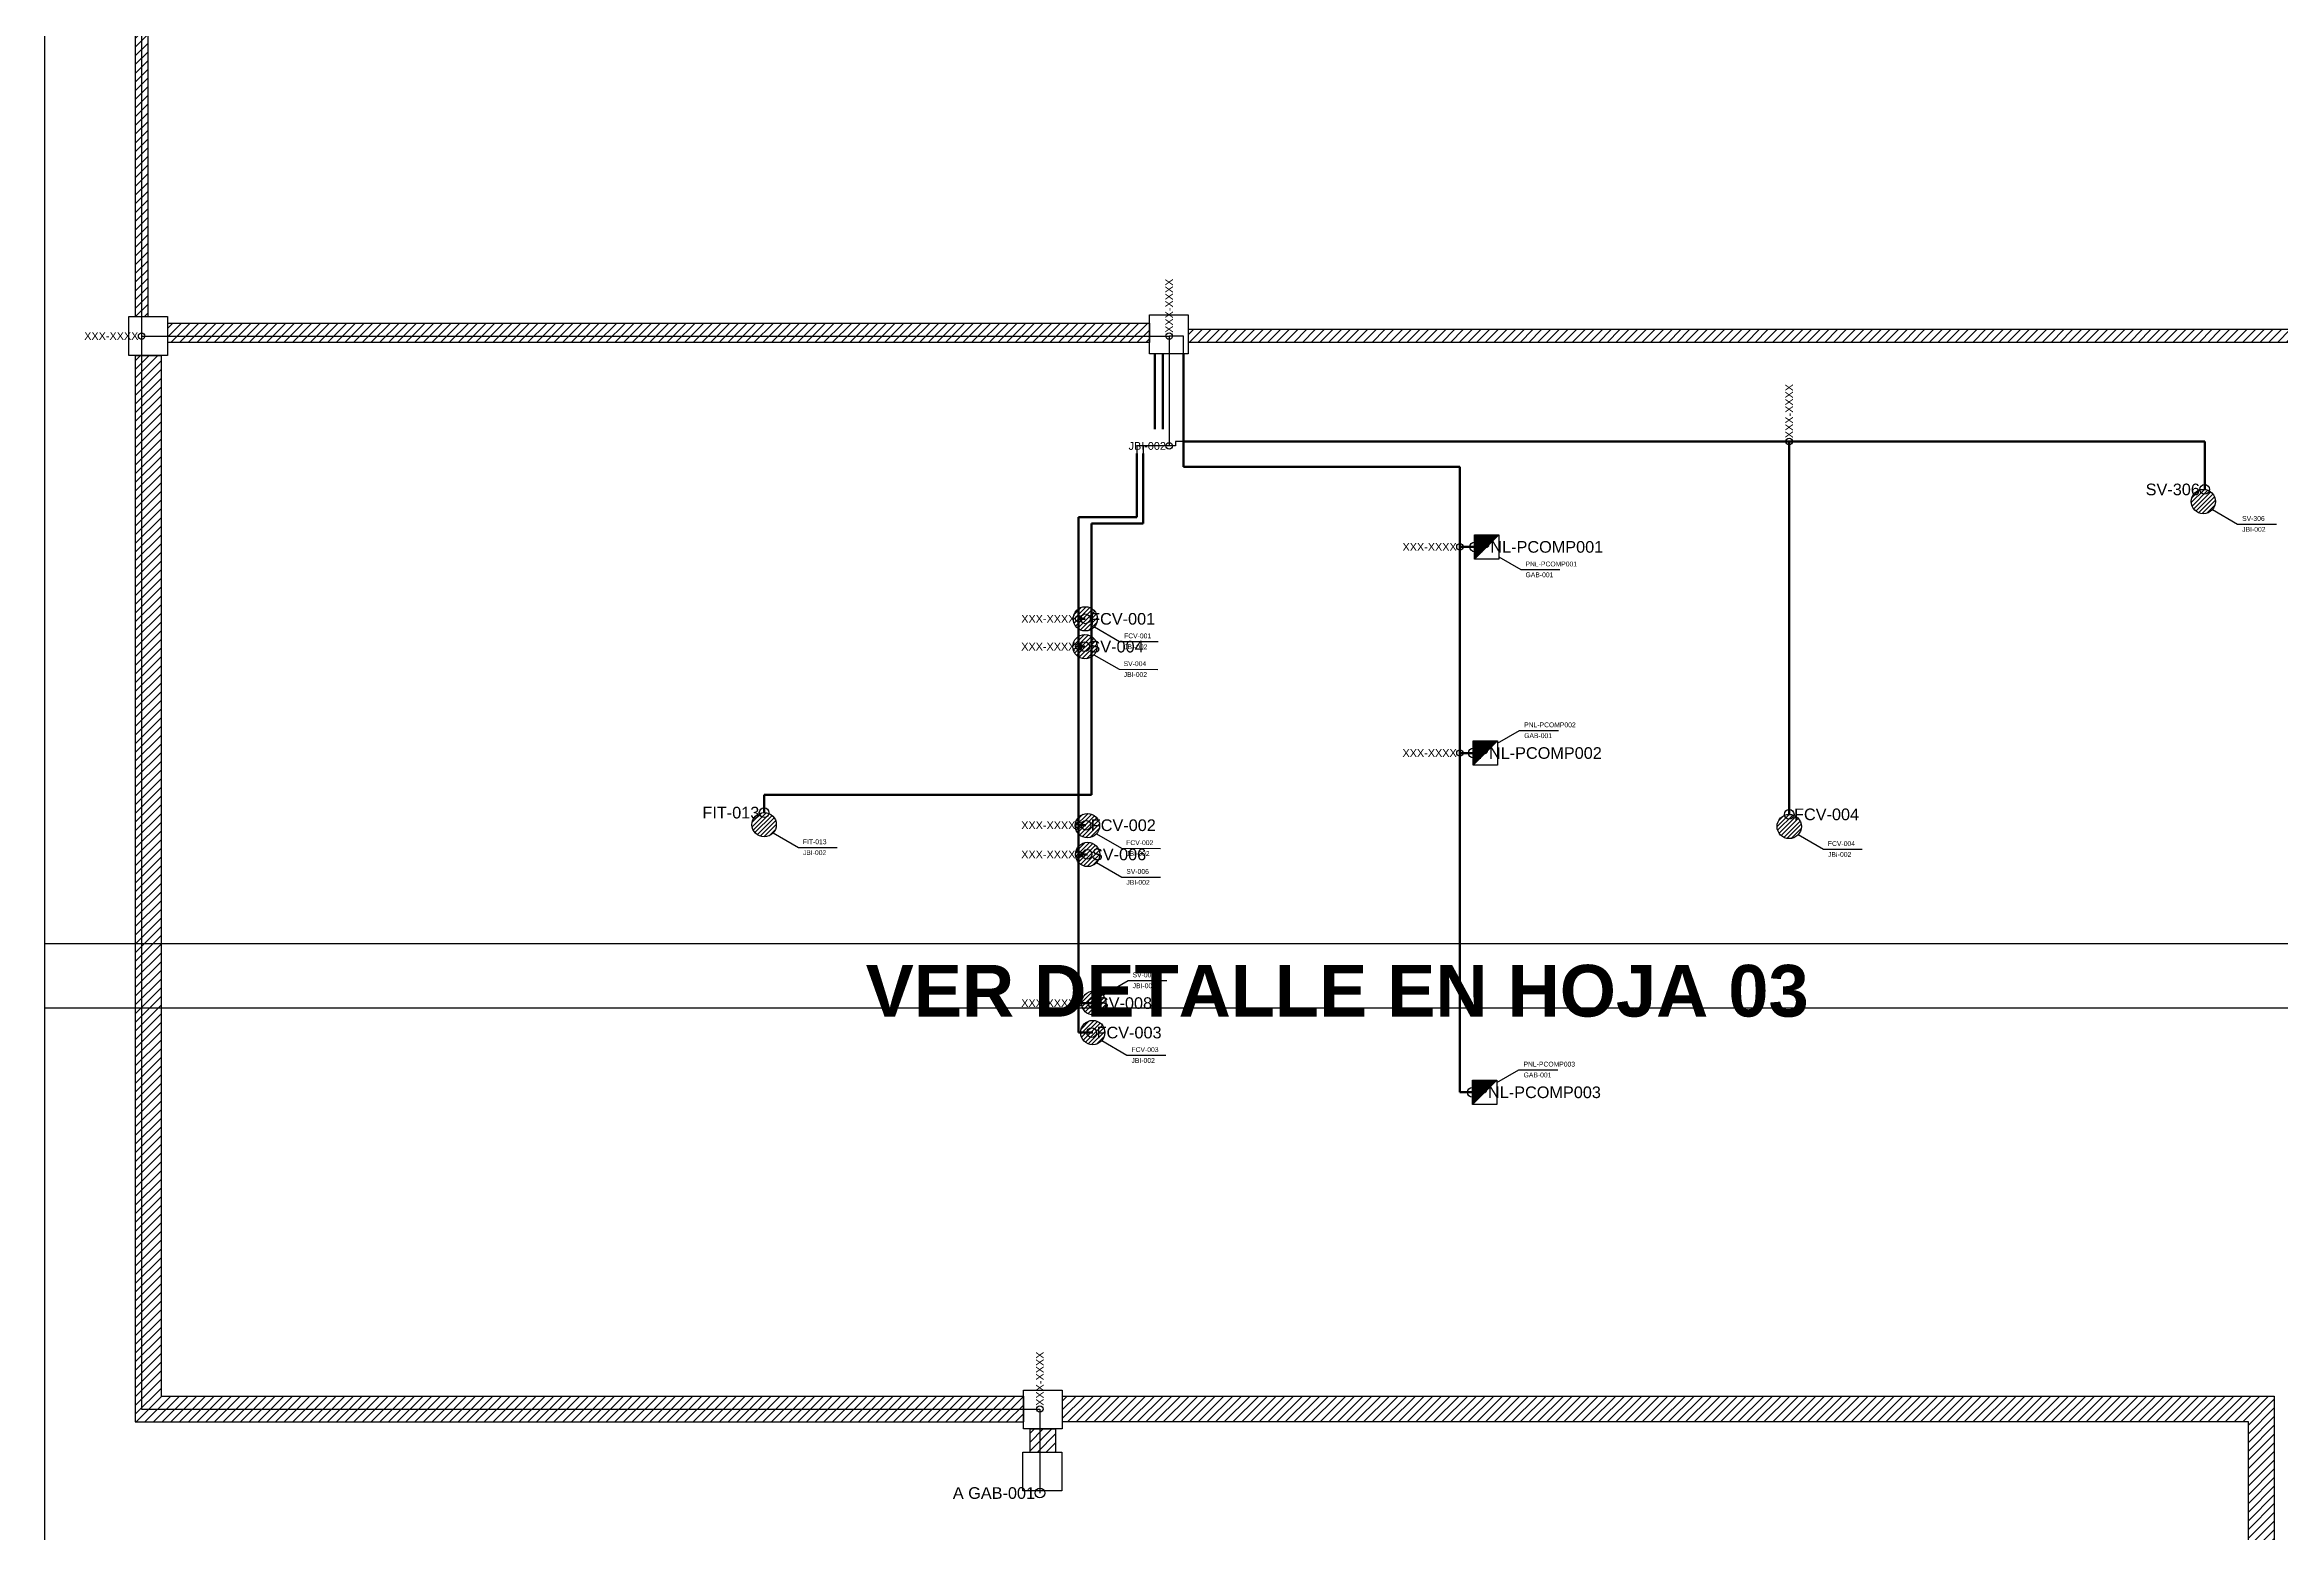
# Model space of a CAD drawing. Header units: metres. Extents: x 0 to 191, y 0 to 87.
# Drawn here: x 31 to 65.58, y 48.91 to 71.91 of the extents above; entities that cross this region are included whole.
import ezdxf
from ezdxf.enums import TextEntityAlignment as Align

# ---------------------------------------------------------------- set-up
doc = ezdxf.new("R2010")
doc.units = ezdxf.units.M
for name, color, linetype, lineweight, true_color in [('ARBOL_A ... AEREO', 1, 'Continuous', 25, 0xff0000), ('ARBOL_A ... BANCO', 1, 'TRACKS', 25, 0xff0000), ('ARBOL_D ... AEREO', 5, 'Continuous', 25, 0x0000ff), ('ARBOL_D ... BANCO', 5, 'TRACKS', 25, 0x0000ff), ('CANALIZACIONES', 178, 'Continuous', 25, 0x000000), ('CANALIZACIONES ... ANALOGAS', 5, 'Continuous', 50, 0x0000ff), ('CANALIZACIONES ... BANCO', 30, 'Continuous', 25, 0xff7f00), ('CANALIZACIONES ... DIGITALES', 1, 'Continuous', 50, 0xff0000), ('INST', 5, 'Continuous', 25, 0x0000ff), ('vistas', 178, 'Continuous', 25, 0x000000)]:
    doc.layers.add(name, color=color, linetype=linetype, lineweight=lineweight, true_color=true_color)
doc.styles.add('textstyle122', font='')
doc.styles.add('textstyle123', font='')
doc.styles.add('textstyle124', font='')
doc.styles.add('textstyle125', font='')
doc.styles.add('textstyle128', font='')
doc.styles.add('textstyle129', font='')
doc.styles.add('textstyle130', font='')
doc.styles.add('textstyle131', font='')
doc.styles.add('textstyle138', font='')
doc.styles.add('textstyle139', font='')
doc.styles.add('textstyle182', font='')
doc.styles.add('textstyle183', font='')
doc.styles.add('textstyle184', font='')
doc.styles.add('textstyle185', font='')
doc.styles.add('textstyle186', font='')
doc.styles.add('textstyle187', font='')
doc.styles.add('textstyle188', font='')
doc.styles.add('textstyle189', font='')
doc.styles.add('textstyle190', font='')
doc.styles.add('textstyle191', font='')
doc.styles.add('textstyle192', font='')
doc.styles.add('textstyle193', font='')
doc.styles.add('textstyle194', font='')
doc.styles.add('textstyle195', font='')
doc.styles.add('textstyle196', font='')
doc.styles.add('textstyle197', font='')
doc.styles.add('textstyle198', font='')
doc.styles.add('textstyle199', font='')
doc.styles.add('textstyle200', font='')
doc.styles.add('textstyle201', font='')
doc.styles.add('textstyle202', font='')
doc.styles.add('textstyle203', font='')
doc.styles.add('textstyle436', font='')
doc.styles.add('textstyle437', font='')
doc.styles.add('textstyle452', font='')
doc.styles.add('textstyle571', font='')
doc.styles.add('textstyle572', font='')
doc.styles.add('textstyle573', font='')
doc.styles.add('textstyle574', font='')
doc.styles.add('textstyle575', font='')
doc.styles.add('textstyle576', font='')
doc.styles.add('textstyle577', font='')
doc.styles.add('textstyle578', font='')
doc.styles.add('textstyle579', font='')
doc.styles.add('textstyle580', font='')
doc.styles.add('textstyle581', font='')
doc.styles.add('textstyle582', font='')
doc.styles.add('textstyle621', font='')
doc.styles.add('textstyle635', font='')
doc.styles.add('textstyle636', font='')
doc.styles.add('textstyle637', font='')
doc.styles.add('textstyle638', font='')
doc.styles.add('textstyle639', font='')
doc.styles.add('textstyle640', font='')
doc.styles.add('textstyle641', font='')
doc.styles.add('textstyle642', font='')
doc.styles.add('textstyle643', font='')
doc.styles.add('textstyle644', font='')
doc.styles.add('textstyle645', font='')
doc.styles.add('textstyle646', font='')
doc.styles.add('textstyle8', font='ltypeshp.shx')
doc.styles.get('textstyle122').set_extended_font_data('Liberation Sans')
doc.styles.get('textstyle123').set_extended_font_data('Liberation Sans')
doc.styles.get('textstyle124').set_extended_font_data('Liberation Sans')
doc.styles.get('textstyle125').set_extended_font_data('Liberation Sans')
doc.styles.get('textstyle128').set_extended_font_data('Liberation Sans')
doc.styles.get('textstyle129').set_extended_font_data('Liberation Sans')
doc.styles.get('textstyle130').set_extended_font_data('Liberation Sans')
doc.styles.get('textstyle131').set_extended_font_data('Liberation Sans')
doc.styles.get('textstyle138').set_extended_font_data('Liberation Sans')
doc.styles.get('textstyle139').set_extended_font_data('Liberation Sans')
doc.styles.get('textstyle182').set_extended_font_data('Liberation Sans')
doc.styles.get('textstyle183').set_extended_font_data('Liberation Sans')
doc.styles.get('textstyle184').set_extended_font_data('Liberation Sans')
doc.styles.get('textstyle185').set_extended_font_data('Liberation Sans')
doc.styles.get('textstyle186').set_extended_font_data('Liberation Sans')
doc.styles.get('textstyle187').set_extended_font_data('Liberation Sans')
doc.styles.get('textstyle188').set_extended_font_data('Liberation Sans')
doc.styles.get('textstyle189').set_extended_font_data('Liberation Sans')
doc.styles.get('textstyle190').set_extended_font_data('Liberation Sans')
doc.styles.get('textstyle191').set_extended_font_data('Liberation Sans')
doc.styles.get('textstyle192').set_extended_font_data('Liberation Sans')
doc.styles.get('textstyle193').set_extended_font_data('Liberation Sans')
doc.styles.get('textstyle194').set_extended_font_data('Liberation Sans')
doc.styles.get('textstyle195').set_extended_font_data('Liberation Sans')
doc.styles.get('textstyle196').set_extended_font_data('Liberation Sans')
doc.styles.get('textstyle197').set_extended_font_data('Liberation Sans')
doc.styles.get('textstyle198').set_extended_font_data('Liberation Sans')
doc.styles.get('textstyle199').set_extended_font_data('Liberation Sans')
doc.styles.get('textstyle200').set_extended_font_data('Liberation Sans')
doc.styles.get('textstyle201').set_extended_font_data('Liberation Sans')
doc.styles.get('textstyle202').set_extended_font_data('Liberation Sans')
doc.styles.get('textstyle203').set_extended_font_data('Liberation Sans')
doc.styles.get('textstyle436').set_extended_font_data('Liberation Sans')
doc.styles.get('textstyle437').set_extended_font_data('Liberation Sans')
doc.styles.get('textstyle452').set_extended_font_data('Liberation Sans', bold=True)
doc.styles.get('textstyle571').set_extended_font_data('Liberation Sans')
doc.styles.get('textstyle572').set_extended_font_data('Liberation Sans')
doc.styles.get('textstyle573').set_extended_font_data('Liberation Sans')
doc.styles.get('textstyle574').set_extended_font_data('Liberation Sans')
doc.styles.get('textstyle575').set_extended_font_data('Liberation Sans')
doc.styles.get('textstyle576').set_extended_font_data('Liberation Sans')
doc.styles.get('textstyle577').set_extended_font_data('Liberation Sans')
doc.styles.get('textstyle578').set_extended_font_data('Liberation Sans')
doc.styles.get('textstyle579').set_extended_font_data('Liberation Sans')
doc.styles.get('textstyle580').set_extended_font_data('Liberation Sans')
doc.styles.get('textstyle581').set_extended_font_data('Liberation Sans')
doc.styles.get('textstyle582').set_extended_font_data('Liberation Sans')
doc.styles.get('textstyle621').set_extended_font_data('Liberation Sans')
doc.styles.get('textstyle635').set_extended_font_data('Liberation Sans')
doc.styles.get('textstyle636').set_extended_font_data('Liberation Sans')
doc.styles.get('textstyle637').set_extended_font_data('Liberation Sans')
doc.styles.get('textstyle638').set_extended_font_data('Liberation Sans')
doc.styles.get('textstyle639').set_extended_font_data('Liberation Sans')
doc.styles.get('textstyle640').set_extended_font_data('Liberation Sans')
doc.styles.get('textstyle641').set_extended_font_data('Liberation Sans')
doc.styles.get('textstyle642').set_extended_font_data('Liberation Sans')
doc.styles.get('textstyle643').set_extended_font_data('Liberation Sans')
doc.styles.get('textstyle644').set_extended_font_data('Liberation Sans')
doc.styles.get('textstyle645').set_extended_font_data('Liberation Sans')
doc.styles.get('textstyle646').set_extended_font_data('Liberation Sans')
doc.linetypes.add('TRACKS', pattern='A,3.81,["TRACK1",textstyle8,S=6.35,R=0,X=0,Y=0],3.81', length=7.62)

# ---------------------------------------------------------------- blocks, each defined once
blk = doc.blocks.new('Inst_Elec_lin1')
at = {"layer": 'INST', "transparency": 33554687}
h = blk.add_hatch(dxfattribs=at)
h.set_pattern_fill('ANSI31', color=256, scale=0.015, style=0, pattern_type=0)
edge = h.paths.add_edge_path(flags=0)
edge.add_arc((0, 0), 0.188, 0, 360)
at = {"layer": 'INST'}
for p, q in [((0.14, -0.125), (0.53, -0.35)), ((0.53, -0.35), (1.13, -0.35))]:
    blk.add_line(p, q, dxfattribs=at)
blk.add_circle((0, 0), 0.188, dxfattribs=at)
for tag, p, style in [('Tag_inst', (0.6, -0.3), 'textstyle130'), ('Inst_EL', (0.601, -0.468), 'textstyle131')]:
    blk.add_attdef(tag, p, '', height=0.075, dxfattribs=dict(at, style=style))
blk = doc.blocks.new('disp')
at = {"layer": 'INST', "transparency": 33554687}
blk.add_hatch(color=256, dxfattribs=at).paths.add_polyline_path([(-0.188, -0.188), (0.188, 0.188), (-0.188, 0.188)], flags=0)
at = {"layer": 'INST'}
for p, q in [((0.188, 0.152), (0.53, 0.35)), ((0.53, 0.35), (1.13, 0.35)), ((-0.188, 0.188), (0.188, 0.188)), ((-0.188, -0.188), (-0.188, 0.188)), ((-0.188, -0.188), (0.188, 0.188)), ((0.188, 0.188), (0.188, -0.188)), ((0.188, -0.188), (-0.188, -0.188))]:
    blk.add_line(p, q, dxfattribs=at)
for tag, p, style in [('Tag_inst', (0.6, 0.4), 'textstyle122'), ('Inst_EL', (0.601, 0.232), 'textstyle123')]:
    blk.add_attdef(tag, p, '', height=0.075, dxfattribs=dict(at, style=style))
blk = doc.blocks.new('disp1')
at = {"layer": 'INST', "transparency": 33554687}
blk.add_hatch(color=256, dxfattribs=at).paths.add_polyline_path([(-0.188, -0.188), (0.188, 0.188), (-0.188, 0.188)], flags=0)
at = {"layer": 'INST'}
for p, q in [((-0.188, 0.188), (0.188, 0.188)), ((-0.188, -0.188), (-0.188, 0.188)), ((-0.188, -0.188), (0.188, 0.188)), ((0.188, 0.188), (0.188, -0.188)), ((0.188, -0.188), (-0.188, -0.188)), ((0.188, -0.152), (0.53, -0.35)), ((0.53, -0.35), (1.13, -0.35))]:
    blk.add_line(p, q, dxfattribs=at)
for tag, p, style in [('Tag_inst', (0.6, -0.3), 'textstyle124'), ('Inst_EL', (0.601, -0.468), 'textstyle125')]:
    blk.add_attdef(tag, p, '', height=0.075, dxfattribs=dict(at, style=style))
blk = doc.blocks.new('Inst_Elec_lin')
at = {"layer": 'INST', "transparency": 33554687}
h = blk.add_hatch(dxfattribs=at)
h.set_pattern_fill('ANSI31', color=256, scale=0.015, style=0, pattern_type=0)
edge = h.paths.add_edge_path(flags=0)
edge.add_arc((0, 0), 0.188, 0, 360)
at = {"layer": 'INST'}
for p, q in [((0.14, 0.125), (0.53, 0.35)), ((0.53, 0.35), (1.13, 0.35))]:
    blk.add_line(p, q, dxfattribs=at)
blk.add_circle((0, 0), 0.188, dxfattribs=at)
for tag, p, style in [('Tag_inst', (0.6, 0.4), 'textstyle128'), ('Inst_EL', (0.601, 0.232), 'textstyle129')]:
    blk.add_attdef(tag, p, '', height=0.075, dxfattribs=dict(at, style=style))
blk = doc.blocks.new('Pull')
at = {"layer": 'CANALIZACIONES ... BANCO'}
for p, q in [((-0.2, 0.2), (0.2, 0.2)), ((-0.2, -0.2), (-0.2, 0.2)), ((0.2, 0.2), (0.2, -0.2)), ((0.2, -0.2), (-0.2, -0.2))]:
    blk.add_line(p, q, dxfattribs=at)
blk = doc.blocks.new('NODO2')
at = {"layer": 'CANALIZACIONES'}
blk.add_circle((0, 0), 0.05, dxfattribs=at)
at = {"layer": 'CANALIZACIONES', "style": 'textstyle139'}
blk.add_attdef('dest', text='', height=0.12, dxfattribs=at).set_placement((-0.05, 0), align=Align.MIDDLE_RIGHT)
blk = doc.blocks.new('NODO1')
at = {"layer": 'CANALIZACIONES'}
blk.add_circle((0, 0), 0.05, dxfattribs=at)
at = {"layer": 'CANALIZACIONES', "style": 'textstyle138'}
blk.add_attdef('dest', text='', height=0.12, dxfattribs=at).set_placement((0.05, 0), align=Align.MIDDLE_LEFT)

msp = doc.modelspace()

# ---------------------------------------------------------------- hatches: boundary and pattern name
at = {"layer": 'CANALIZACIONES ... BANCO', "transparency": 33554687}
h = msp.add_hatch(dxfattribs=at)
h.set_pattern_fill('ANSI31', color=256, scale=0.03, style=0, pattern_type=0)
h.paths.add_polyline_path([(32.4, 81), (32.4, 67.7), (32.6, 67.7), (32.6, 81)], flags=0)
h = msp.add_hatch(dxfattribs=at)
h.set_pattern_fill('ANSI31', color=256, scale=0.03, style=0, pattern_type=0)
h.paths.add_polyline_path([(89.1, 71.7), (86.2, 71.7), (86.2, 67.3), (48.695, 67.3), (48.695, 67.5), (86, 67.5), (86, 71.9), (89.1, 71.9)], flags=0)
h = msp.add_hatch(dxfattribs=at)
h.set_pattern_fill('ANSI31', color=256, scale=0.03, style=0, pattern_type=0)
h.paths.add_polyline_path([(48.095, 67.6), (48.095, 67.3), (32.9, 67.3), (32.9, 67.6)], flags=0)
h = msp.add_hatch(dxfattribs=at)
h.set_pattern_fill('ANSI31', color=256, scale=0.03, style=0, pattern_type=0)
h.paths.add_polyline_path([(46.145, 51), (46.145, 50.6), (32.4, 50.6), (32.4, 67.1), (32.8, 67.1), (32.8, 51)], flags=0)
h = msp.add_hatch(dxfattribs=at)
h.set_pattern_fill('ANSI31', color=256, scale=0.03, style=0, pattern_type=0)
h.paths.add_polyline_path([(65.5, 51), (65.5, 37.276), (65.1, 37.276), (65.1, 50.6), (46.745, 50.6), (46.745, 51)], flags=0)
h = msp.add_hatch(dxfattribs=at)
h.set_pattern_fill('ANSI31', color=256, scale=0.03, style=0, pattern_type=0)
h.paths.add_polyline_path([(46.243, 50.133), (46.642, 50.133), (46.642, 50.491), (46.243, 50.491)], flags=0)

# ---------------------------------------------------------------- linework, layer by layer
at = {"layer": 'ARBOL_A ... AEREO'}
msp.add_polyline3d([(48.4, 65.7, 0), (48, 65.7, 0), (48, 64.5, 0), (47.2, 64.5, 0), (47.2, 60.3, 0), (42.133, 60.3, 0), (42.133, 60.027, 3.67)], dxfattribs=at)
at = {"layer": 'ARBOL_A ... BANCO'}
for points in [[(32.5, 81.1), (32.5, 67.4)], [(32.5, 67.4), (48.4, 67.4)], [(32.5, 67.4), (32.5, 50.8), (46.4, 50.8)], [(48.4, 67.4), (48.4, 65.7)], [(46.4, 50.8), (46.4, 49.5)]]:
    msp.add_lwpolyline(points, dxfattribs=at)
at = {"layer": 'ARBOL_D ... AEREO'}
for points in [[(48.4, 67.4), (48.4, 65.7)], [(52.9, 64.138), (52.9, 65.379), (48.623, 65.379), (48.623, 67.4), (48.4, 67.4)], [(57.995, 65.77), (48.5, 65.77), (48.5, 65.7), (48.4, 65.7)], [(64.425, 65.027), (64.425, 65.77), (57.995, 65.77)], [(48.4, 65.7), (47.9, 65.7), (47.9, 64.6), (47, 64.6), (47, 63.025)], [(52.9, 60.949), (52.9, 64.138)], [(47, 62.595), (47, 63.025)], [(47, 59.832), (47, 62.595)], [(47, 59.38), (47, 59.832)], [(47, 59.38), (47, 57.08)], [(46.4, 50.8), (46.4, 49.5)]]:
    msp.add_lwpolyline(points, dxfattribs=at)
for points in [[(57.995, 65.77, 0), (57.995, 60, 3.67)], [(53.128, 64.138, 3.67), (52.9, 64.138, 0)], [(47.103, 63.025, 3.67), (47, 63.025, 0)], [(47.092, 62.595, 3.482), (47, 62.595, 0)], [(53.092, 55.7, 3.595), (52.9, 55.7, 0), (52.9, 60.949, 0)], [(53.106, 60.949, 3.67), (52.9, 60.949, 0)], [(47.113, 59.832, 3.66), (47, 59.832, 0)], [(47.131, 59.38, 3.482), (47, 59.38, 0)], [(47.202, 56.624, 3.408), (47, 56.624, 0), (47, 57.08, 0)], [(47.222, 57.08, 3.483), (47, 57.08, 0)]]:
    msp.add_polyline3d(points, dxfattribs=at)
at = {"layer": 'ARBOL_D ... BANCO'}
for points in [[(32.5, 81.1), (32.5, 67.4)], [(32.5, 67.4), (48.4, 67.4)], [(32.5, 67.4), (32.5, 50.8), (46.4, 50.8)]]:
    msp.add_lwpolyline(points, dxfattribs=at)
at = {"layer": 'CANALIZACIONES ... ANALOGAS'}
for p, q in [((48.3, 65.957), (48.3, 67.126)), ((48, 64.5), (48, 65.582)), ((47.2, 60.3), (47.2, 64.5)), ((47.2, 64.5), (48, 64.5)), ((42.133, 60.027, 3.67), (42.133, 60.3)), ((42.133, 60.3), (47.2, 60.3))]:
    msp.add_line(p, q, dxfattribs=at)
at = {"layer": 'CANALIZACIONES ... BANCO'}
for p, q in [((32.4, 81), (32.4, 67.7)), ((32.6, 67.7), (32.6, 81)), ((32.4, 67.7), (32.6, 67.7)), ((32.9, 67.6), (48.095, 67.6)), ((32.9, 67.6), (32.9, 67.3)), ((48.095, 67.6), (48.095, 67.3)), ((86, 67.5), (48.695, 67.5)), ((48.695, 67.5), (48.695, 67.3)), ((32.4, 67.1), (32.4, 50.6)), ((32.4, 67.1), (32.8, 67.1)), ((32.8, 67.1), (32.8, 51)), ((48.095, 67.3), (32.9, 67.3)), ((86.2, 67.3), (48.695, 67.3)), ((32.8, 51), (46.145, 51)), ((46.145, 51), (46.145, 50.6)), ((46.745, 51), (65.5, 51)), ((46.745, 51), (46.745, 50.6)), ((65.5, 51), (65.5, 37.276)), ((32.4, 50.6), (46.145, 50.6)), ((46.243, 50.491), (46.243, 50.133)), ((46.243, 50.491), (46.642, 50.491)), ((46.642, 50.491), (46.642, 50.133)), ((65.1, 50.6), (46.745, 50.6)), ((65.1, 37.276), (65.1, 50.6)), ((46.243, 50.133), (46.642, 50.133))]:
    msp.add_line(p, q, dxfattribs=at)
at = {"layer": 'CANALIZACIONES ... DIGITALES'}
for p, q in [((48.177, 65.957), (48.177, 67.126)), ((48.623, 65.379), (48.623, 67.126)), ((57.995, 65.77), (48.623, 65.77)), ((57.995, 60, 3.67), (57.995, 65.77)), ((57.995, 65.77), (64.425, 65.77)), ((64.425, 65.77), (64.425, 65.027)), ((47.9, 64.6), (47.9, 65.582)), ((52.9, 65.379), (48.623, 65.379)), ((52.9, 55.7), (52.9, 65.379)), ((47, 64.6), (47, 56.8)), ((47, 64.6), (47.9, 64.6)), ((53.128, 64.138, 3.67), (52.9, 64.138)), ((47.103, 63.025, 3.67), (47, 63.025)), ((47.097, 62.595, 3.67), (47, 62.595)), ((53.106, 60.949, 3.67), (52.9, 60.949)), ((47.113, 59.832, 3.66), (47, 59.832)), ((47.138, 59.38, 3.67), (47, 59.38)), ((47.234, 57.08, 3.67), (47, 57.08)), ((47, 56.624), (47, 56.8)), ((47.218, 56.624, 3.67), (47, 56.624)), ((53.096, 55.7, 3.67), (52.9, 55.7))]:
    msp.add_line(p, q, dxfattribs=at)
at = {"layer": 'vistas', "color": 16, "ltscale": 0.0001, "true_color": 0x800000}
for points in [[(31, 87), (71, 87), (71, 57), (31, 57), (31, 87)], [(31, 58), (71, 58), (71, 28), (31, 28), (31, 58)]]:
    msp.add_lwpolyline(points, dxfattribs=at)

# ---------------------------------------------------------------- block references
at = {"layer": 'CANALIZACIONES'}
ref = msp.add_blockref('NODO1', (48.4, 67.4), dxfattribs=dict(at, rotation=90))
ref.add_attrib('dest', 'XXX-XXXX', dxfattribs={"height": 0.12, "rotation": 90, "style": 'textstyle635'}).set_placement((48.4, 67.45), align=Align.MIDDLE_LEFT)
ref = msp.add_blockref('NODO2', (32.5, 67.4), dxfattribs=at)
ref.add_attrib('dest', 'XXX-XXXX', dxfattribs={"height": 0.12, "style": 'textstyle636'}).set_placement((32.45, 67.4), align=Align.MIDDLE_RIGHT)
ref = msp.add_blockref('NODO1', (57.995, 65.77), dxfattribs=dict(at, rotation=90))
ref.add_attrib('dest', 'XXX-XXXX', dxfattribs={"height": 0.12, "rotation": 90, "style": 'textstyle644'}).set_placement((57.995, 65.82), align=Align.MIDDLE_LEFT)
ref = msp.add_blockref('NODO2', (48.4, 65.7), dxfattribs=at)
ref.add_attrib('dest', 'JBI-002', dxfattribs={"height": 0.12, "style": 'textstyle637'}).set_placement((48.35, 65.7), align=Align.MIDDLE_RIGHT)
ref = msp.add_blockref('NODO2', (64.425, 65.027), dxfattribs=dict(at, xscale=1.5, yscale=1.5))
ref.add_attrib('dest', 'SV-306', dxfattribs={"height": 0.18, "style": 'textstyle571'}).set_placement((64.35, 65.027), align=Align.MIDDLE_RIGHT)
ref = msp.add_blockref('NODO2', (52.9, 64.138), dxfattribs=at)
ref.add_attrib('dest', 'XXX-XXXX', dxfattribs={"height": 0.12, "style": 'textstyle646'}).set_placement((52.85, 64.138), align=Align.MIDDLE_RIGHT)
ref = msp.add_blockref('NODO1', (53.128, 64.138, 3.67), dxfattribs=dict(at, xscale=1.5, yscale=1.5))
ref.add_attrib('dest', 'PNL-PCOMP001', dxfattribs={"height": 0.18, "style": 'textstyle573'}).set_placement((53.203, 64.138, 3.67), align=Align.MIDDLE_LEFT)
ref = msp.add_blockref('NODO2', (47, 63.025), dxfattribs=at)
ref.add_attrib('dest', 'XXX-XXXX', dxfattribs={"height": 0.12, "style": 'textstyle642'}).set_placement((46.95, 63.025), align=Align.MIDDLE_RIGHT)
ref = msp.add_blockref('NODO1', (47.103, 63.025, 3.67), dxfattribs=dict(at, xscale=1.5, yscale=1.5))
ref.add_attrib('dest', 'FCV-001', dxfattribs={"height": 0.18, "style": 'textstyle581'}).set_placement((47.178, 63.025, 3.67), align=Align.MIDDLE_LEFT)
ref = msp.add_blockref('NODO2', (47, 62.595), dxfattribs=at)
ref.add_attrib('dest', 'XXX-XXXX', dxfattribs={"height": 0.12, "style": 'textstyle641'}).set_placement((46.95, 62.595), align=Align.MIDDLE_RIGHT)
ref = msp.add_blockref('NODO1', (47.092, 62.595, 3.482), dxfattribs=dict(at, xscale=1.5, yscale=1.5))
ref.add_attrib('dest', 'SV-004', dxfattribs={"height": 0.18, "style": 'textstyle580'}).set_placement((47.167, 62.595, 3.482), align=Align.MIDDLE_LEFT)
ref = msp.add_blockref('NODO2', (52.9, 60.949), dxfattribs=at)
ref.add_attrib('dest', 'XXX-XXXX', dxfattribs={"height": 0.12, "style": 'textstyle645'}).set_placement((52.85, 60.949), align=Align.MIDDLE_RIGHT)
ref = msp.add_blockref('NODO1', (53.106, 60.949, 3.67), dxfattribs=dict(at, xscale=1.5, yscale=1.5))
ref.add_attrib('dest', 'PNL-PCOMP002', dxfattribs={"height": 0.18, "style": 'textstyle574'}).set_placement((53.181, 60.949, 3.67), align=Align.MIDDLE_LEFT)
ref = msp.add_blockref('NODO2', (42.133, 60.027, 3.67), dxfattribs=dict(at, xscale=1.5, yscale=1.5))
ref.add_attrib('dest', 'FIT-013', dxfattribs={"height": 0.18, "style": 'textstyle582'}).set_placement((42.058, 60.027, 3.67), align=Align.MIDDLE_RIGHT)
ref = msp.add_blockref('NODO2', (47, 59.832), dxfattribs=at)
ref.add_attrib('dest', 'XXX-XXXX', dxfattribs={"height": 0.12, "style": 'textstyle640'}).set_placement((46.95, 59.832), align=Align.MIDDLE_RIGHT)
ref = msp.add_blockref('NODO1', (47.113, 59.832, 3.66), dxfattribs=dict(at, xscale=1.5, yscale=1.5))
ref.add_attrib('dest', 'FCV-002', dxfattribs={"height": 0.18, "style": 'textstyle579'}).set_placement((47.188, 59.832, 3.66), align=Align.MIDDLE_LEFT)
ref = msp.add_blockref('NODO1', (57.995, 60, 3.67), dxfattribs=dict(at, xscale=1.5, yscale=1.5))
ref.add_attrib('dest', 'FCV-004', dxfattribs={"height": 0.18, "style": 'textstyle572'}).set_placement((58.07, 60, 3.67), align=Align.MIDDLE_LEFT)
ref = msp.add_blockref('NODO2', (47, 59.38), dxfattribs=at)
ref.add_attrib('dest', 'XXX-XXXX', dxfattribs={"height": 0.12, "style": 'textstyle639'}).set_placement((46.95, 59.38), align=Align.MIDDLE_RIGHT)
ref = msp.add_blockref('NODO1', (47.131, 59.38, 3.482), dxfattribs=dict(at, xscale=1.5, yscale=1.5))
ref.add_attrib('dest', 'SV-006', dxfattribs={"height": 0.18, "style": 'textstyle578'}).set_placement((47.206, 59.38, 3.482), align=Align.MIDDLE_LEFT)
ref = msp.add_blockref('NODO2', (47, 57.08), dxfattribs=at)
ref.add_attrib('dest', 'XXX-XXXX', dxfattribs={"height": 0.12, "style": 'textstyle638'}).set_placement((46.95, 57.08), align=Align.MIDDLE_RIGHT)
ref = msp.add_blockref('NODO1', (47.222, 57.08, 3.483), dxfattribs=dict(at, xscale=1.5, yscale=1.5))
ref.add_attrib('dest', 'SV-008', dxfattribs={"height": 0.18, "style": 'textstyle576'}).set_placement((47.297, 57.08, 3.483), align=Align.MIDDLE_LEFT)
ref = msp.add_blockref('NODO1', (47.202, 56.624, 3.408), dxfattribs=dict(at, xscale=1.5, yscale=1.5))
ref.add_attrib('dest', 'FCV-003', dxfattribs={"height": 0.18, "style": 'textstyle577'}).set_placement((47.277, 56.624, 3.408), align=Align.MIDDLE_LEFT)
ref = msp.add_blockref('NODO1', (53.092, 55.7, 3.595), dxfattribs=dict(at, xscale=1.5, yscale=1.5))
ref.add_attrib('dest', 'PNL-PCOMP003', dxfattribs={"height": 0.18, "style": 'textstyle575'}).set_placement((53.167, 55.7, 3.595), align=Align.MIDDLE_LEFT)
ref = msp.add_blockref('NODO1', (46.4, 50.8), dxfattribs=dict(at, rotation=90))
ref.add_attrib('dest', 'XXX-XXXX', dxfattribs={"height": 0.12, "rotation": 90, "style": 'textstyle643'}).set_placement((46.4, 50.85), align=Align.MIDDLE_LEFT)
ref = msp.add_blockref('NODO2', (46.4, 49.5), dxfattribs=dict(at, xscale=1.5, yscale=1.5))
ref.add_attrib('dest', 'A GAB-001', dxfattribs={"height": 0.18, "style": 'textstyle621'}).set_placement((46.325, 49.5), align=Align.MIDDLE_RIGHT)
at = {"layer": 'CANALIZACIONES ... BANCO', "xscale": 1.5, "yscale": 1.5}
for p in [(32.6, 67.4), (48.395, 67.426), (46.445, 50.791), (46.438, 49.833)]:
    msp.add_blockref('Pull', p, dxfattribs=at)
at = {"layer": 'INST'}
ref = msp.add_blockref('Inst_Elec_lin1', (64.404, 64.84), dxfattribs=at)
ref.add_attrib('Tag_inst', 'SV-306', (65.004, 64.54), dxfattribs={"height": 0.075, "style": 'textstyle436'})
ref.add_attrib('Inst_EL', 'JBI-002', (65.005, 64.372), dxfattribs={"height": 0.075, "style": 'textstyle437'})
ref = msp.add_blockref('disp1', (53.315, 64.138, 3.67), dxfattribs=dict(at, rotation=359.8934955871075))
ref.add_attrib('Tag_inst', 'PNL-PCOMP001', (53.915, 63.837, 3.67), dxfattribs={"height": 0.075, "rotation": 359.8935, "style": 'textstyle190'})
ref.add_attrib('Inst_EL', 'GAB-001', (53.915, 63.669, 3.67), dxfattribs={"height": 0.075, "rotation": 359.8935, "style": 'textstyle191'})
ref = msp.add_blockref('Inst_Elec_lin1', (47.103, 63.025, 3.67), dxfattribs=dict(at, rotation=359.8934955871075))
ref.add_attrib('Tag_inst', 'FCV-001', (47.703, 62.724, 3.67), dxfattribs={"height": 0.075, "rotation": 359.8935, "style": 'textstyle194'})
ref.add_attrib('Inst_EL', 'JBI-002', (47.703, 62.556, 3.67), dxfattribs={"height": 0.075, "rotation": 359.8935, "style": 'textstyle195'})
ref = msp.add_blockref('Inst_Elec_lin1', (47.097, 62.595, 3.67), dxfattribs=dict(at, rotation=359.8934955871075))
ref.add_attrib('Tag_inst', 'SV-004', (47.696, 62.294, 3.67), dxfattribs={"height": 0.075, "rotation": 359.8935, "style": 'textstyle192'})
ref.add_attrib('Inst_EL', 'JBI-002', (47.697, 62.126, 3.67), dxfattribs={"height": 0.075, "rotation": 359.8935, "style": 'textstyle193'})
ref = msp.add_blockref('disp', (53.293, 60.949, 3.67), dxfattribs=dict(at, rotation=359.8934955871075))
ref.add_attrib('Tag_inst', 'PNL-PCOMP002', (53.894, 61.348, 3.67), dxfattribs={"height": 0.075, "rotation": 359.8935, "style": 'textstyle186'})
ref.add_attrib('Inst_EL', 'GAB-001', (53.894, 61.18, 3.67), dxfattribs={"height": 0.075, "rotation": 359.8935, "style": 'textstyle187'})
ref = msp.add_blockref('Inst_Elec_lin1', (42.133, 59.84, 3.67), dxfattribs=dict(at, rotation=359.8934955871075))
ref.add_attrib('Tag_inst', 'FIT-013', (42.732, 59.539, 3.67), dxfattribs={"height": 0.075, "rotation": 359.8935, "style": 'textstyle182'})
ref.add_attrib('Inst_EL', 'JBI-002', (42.733, 59.371, 3.67), dxfattribs={"height": 0.075, "rotation": 359.8935, "style": 'textstyle183'})
ref = msp.add_blockref('Inst_Elec_lin1', (47.136, 59.826, 3.67), dxfattribs=dict(at, rotation=359.8934955871075))
ref.add_attrib('Tag_inst', 'FCV-002', (47.736, 59.525, 3.67), dxfattribs={"height": 0.075, "rotation": 359.8935, "style": 'textstyle198'})
ref.add_attrib('Inst_EL', 'JBI-002', (47.736, 59.357, 3.67), dxfattribs={"height": 0.075, "rotation": 359.8935, "style": 'textstyle199'})
ref = msp.add_blockref('Inst_Elec_lin1', (57.995, 59.812, 3.67), dxfattribs=dict(at, rotation=359.8934955871075))
ref.add_attrib('Tag_inst', 'FCV-004', (58.594, 59.511, 3.67), dxfattribs={"height": 0.075, "rotation": 359.8935, "style": 'textstyle202'})
ref.add_attrib('Inst_EL', 'JBI-002', (58.595, 59.343, 3.67), dxfattribs={"height": 0.075, "rotation": 359.8935, "style": 'textstyle203'})
ref = msp.add_blockref('Inst_Elec_lin1', (47.138, 59.38, 3.67), dxfattribs=dict(at, rotation=359.8934955871075))
ref.add_attrib('Tag_inst', 'SV-006', (47.737, 59.079, 3.67), dxfattribs={"height": 0.075, "rotation": 359.8935, "style": 'textstyle196'})
ref.add_attrib('Inst_EL', 'JBI-002', (47.738, 58.911, 3.67), dxfattribs={"height": 0.075, "rotation": 359.8935, "style": 'textstyle197'})
ref = msp.add_blockref('Inst_Elec_lin', (47.234, 57.08, 3.67), dxfattribs=dict(at, rotation=359.8934955871075))
ref.add_attrib('Tag_inst', 'SV-008', (47.834, 57.479, 3.67), dxfattribs={"height": 0.075, "rotation": 359.8935, "style": 'textstyle200'})
ref.add_attrib('Inst_EL', 'JBI-002', (47.835, 57.311, 3.67), dxfattribs={"height": 0.075, "rotation": 359.8935, "style": 'textstyle201'})
ref = msp.add_blockref('Inst_Elec_lin1', (47.218, 56.624, 3.67), dxfattribs=dict(at, rotation=359.8934955871075))
ref.add_attrib('Tag_inst', 'FCV-003', (47.817, 56.323, 3.67), dxfattribs={"height": 0.075, "rotation": 359.8935, "style": 'textstyle184'})
ref.add_attrib('Inst_EL', 'JBI-002', (47.818, 56.155, 3.67), dxfattribs={"height": 0.075, "rotation": 359.8935, "style": 'textstyle185'})
ref = msp.add_blockref('disp', (53.283, 55.7, 3.67), dxfattribs=dict(at, rotation=359.8934955871075))
ref.add_attrib('Tag_inst', 'PNL-PCOMP003', (53.884, 56.099, 3.67), dxfattribs={"height": 0.075, "rotation": 359.8935, "style": 'textstyle188'})
ref.add_attrib('Inst_EL', 'GAB-001', (53.885, 55.931, 3.67), dxfattribs={"height": 0.075, "rotation": 359.8935, "style": 'textstyle189'})

# ---------------------------------------------------------------- texts
at = {"layer": 'vistas', "color": 16, "true_color": 0x800000, "style": 'textstyle452'}
msp.add_text('VER DETALLE EN HOJA 03', height=0.8, dxfattribs=at).set_placement((51, 57.671), align=Align.TOP_CENTER)

doc.saveas('drawing.dxf')
